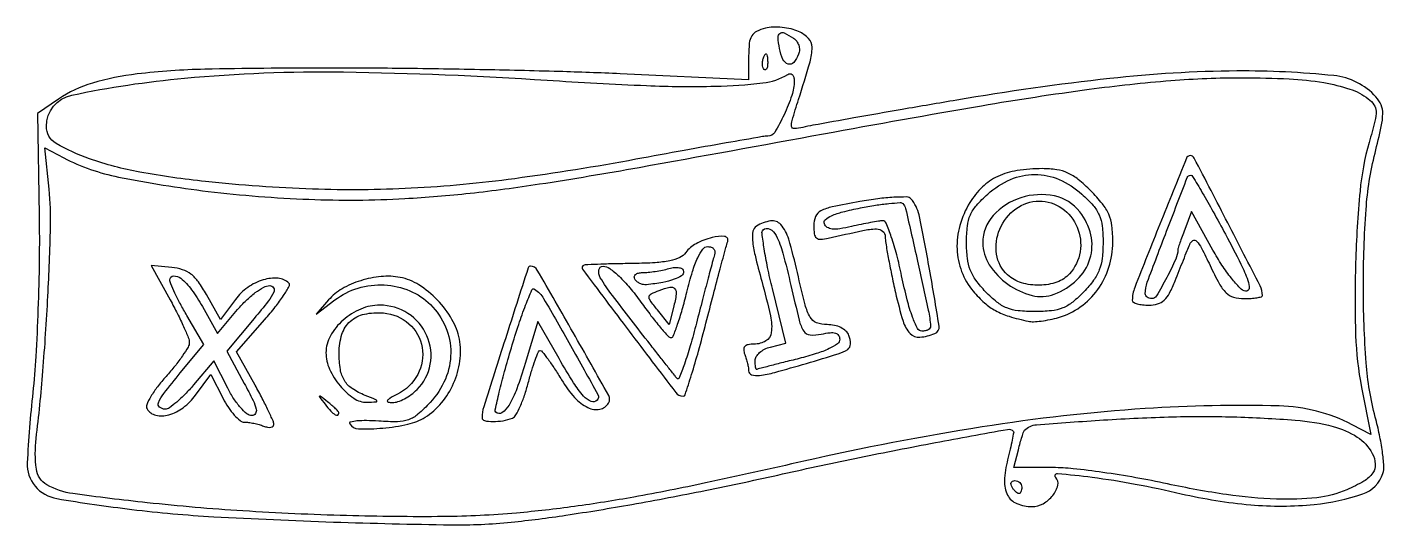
# Model space of a CAD drawing. Extents: x -61.8 to -20, y -27 to -11.7.
import ezdxf

# ---------------------------------------------------------------- set-up
doc = ezdxf.new("R2010")
doc.units = 0
doc.header["$MEASUREMENT"] = 0

msp = doc.modelspace()

# ---------------------------------------------------------------- linework, layer by layer
for points in [[(-46.861, -26.916, 0.011667), (-45.182, -26.702, 0.006548), (-43.152, -26.369, 0.006011), (-40.895, -25.94, 0.005058), (-38.515, -25.433, -0.004412), (-36.15, -24.925, -0.004647), (-33.817, -24.469, -0.000862), (-31.599, -24.06, -0.239441), (-31.421, -24.113, -0.253839), (-31.41, -24.148, -0.003027), (-31.456, -24.388, -0.008178), (-31.516, -24.669, -0.005145), (-31.595, -24.995, 0.048596), (-31.694, -25.639, 0.134468), (-31.598, -26.084, 0.176634), (-31.312, -26.345, 0.098102), (-30.843, -26.438, 0.131057), (-30.505, -26.348, 0.093239), (-30.204, -26.091, 0.111799), (-30.053, -25.782, 0.250107), (-30.118, -25.537, -0.686331), (-30.059, -25.417, -0.010578), (-28.997, -25.532, -0.013862), (-27.671, -25.742, -0.011038), (-26.254, -26.04, 0.035203), (-24.121, -26.381, 0.047272), (-22.164, -26.369, 0.056417), (-20.674, -26.046, 0.238739), (-20.053, -25.414, 0.094842), (-20.026, -25.185, 0.015952), (-20.071, -24.746, 0.016957), (-20.16, -24.226, 0.01434), (-20.288, -23.683, -0.046772), (-20.568, -22.014, -0.01798), (-20.655, -19.662, -0.018082), (-20.572, -17.294, -0.043157), (-20.296, -15.558, 0.0067), (-20.104, -14.739, 0.050069), (-20.057, -14.343, 0.105461), (-20.109, -14.078, 0.083238), (-20.267, -13.832, 0.185225), (-21.563, -13.175, 0.027546), (-24.542, -13.033, 0.025858), (-28.451, -13.265, 0.014538), (-33.161, -13.929, 0.000663), (-34.84, -14.217, 0.000953), (-36.326, -14.478, 0.000498), (-37.584, -14.703, 0.015224), (-37.897, -14.769, -0.046417), (-38.154, -14.806, -0.386732), (-38.238, -14.738, -0.109976), (-38.225, -14.555, -0.004295), (-38.025, -13.906, 0.005789), (-37.674, -12.756, 0.071133), (-37.609, -12.303, 0.19468), (-37.717, -12.035, 0.093942), (-38.024, -11.819, 0.04936), (-38.256, -11.739, 0.032705), (-38.533, -11.693, 0.032873), (-38.812, -11.684, 0.053534), (-39.046, -11.717, 0.054183), (-39.316, -11.817, 0.142802), (-39.467, -11.955, 0.110158), (-39.541, -12.178, 0.02554), (-39.561, -12.573), (-39.561, -13.301), (-43.511, -13.12, 0.00449), (-45.393, -13.05, 0.002106), (-47.828, -12.992, 0.002086), (-50.381, -12.953, 0.002929), (-52.661, -12.941, 0.005154), (-56.285, -12.98, 0.024074), (-58.367, -13.125, 0.042723), (-59.744, -13.408, 0.076419), (-60.786, -13.9), (-61.436, -14.338), (-61.383, -17.475, -0.00762), (-61.38, -18.845, -0.005527), (-61.418, -20.37, -0.005585), (-61.485, -21.818, -0.012142), (-61.577, -22.926, 0.013209), (-61.75, -25.092, 0.191362), (-61.509, -25.808, 0.177496), (-60.836, -26.191, 0.011059), (-58.53, -26.524, 0.016396), (-56.014, -26.747, 0.005516), (-52.334, -26.911, 0.004767), (-48.719, -26.998, 0.029379)], [(-38.61, -12.338, -0.025632), (-38.657, -11.999, -0.260569), (-38.6, -11.874, -0.279003), (-38.468, -11.862, -0.028434), (-38.182, -12.021, -0.095843), (-38.084, -12.113, -0.080028), (-38.021, -12.24, -0.07897), (-37.999, -12.382, -0.089203), (-38.025, -12.518, -0.084387), (-38.174, -12.77, -0.300088), (-38.346, -12.82, -0.218682), (-38.505, -12.677, -0.055614)], [(-39.097, -12.601, -0.054073), (-39.053, -12.517, -0.470617), (-39.017, -12.514, -0.168741), (-38.988, -12.572, -0.018894), (-38.977, -12.721, -0.028489), (-38.979, -12.861, -0.077125), (-39.001, -12.957, -0.208169), (-39.038, -12.993, -0.296942), (-39.082, -12.984, -0.126455), (-39.12, -12.919, -0.060344), (-39.136, -12.822, -0.05415), (-39.129, -12.71, -0.051402)], [(-58.061, -26.318, -0.007285), (-60.348, -26.038, -0.097629), (-61.144, -25.765, -0.231774), (-61.467, -25.281, -0.063521), (-61.474, -24.338, 0.009914), (-61.267, -22.273, 0.007143), (-61.115, -19.961, 0.006397), (-61.033, -17.847, 0.032468), (-61.079, -16.67), (-61.211, -15.402), (-60.627, -15.704, 0.069882), (-58.94, -16.296, 0.019798), (-56.185, -16.737, 0.020023), (-53.083, -16.982, 0.023538), (-50.135, -16.958, 0.013549), (-48.13, -16.793, 0.011017), (-45.992, -16.51, 0.006081), (-42.933, -15.999, 0.001099), (-37.261, -14.967, -0.003012), (-32.399, -14.101, -0.00924), (-29.092, -13.596, -0.013366), (-26.576, -13.327, -0.020068), (-24.369, -13.239, -0.01237), (-22.934, -13.276, -0.028975), (-21.868, -13.391, -0.039154), (-21.073, -13.589, -0.079597), (-20.504, -13.886, -0.083302), (-20.329, -14.069, -0.145895), (-20.265, -14.268, -0.066429), (-20.3, -14.572, -0.007625), (-20.479, -15.238, 0.046068), (-20.758, -16.73, 0.015606), (-20.894, -18.935, 0.01582), (-20.892, -21.168, 0.040234), (-20.709, -22.776), (-20.427, -24.214), (-21.003, -23.916, 0.113222), (-23.247, -23.339, 0.023224), (-27.365, -23.422, 0.022571), (-32.382, -23.985, 0.016738), (-37.861, -25.04, -0.003194), (-40.885, -25.709, -0.008144), (-43.088, -26.143, -0.010628), (-44.914, -26.433, -0.011554), (-46.701, -26.635, -0.020447), (-48.946, -26.745, -0.008958), (-51.925, -26.715, -0.008801), (-55.114, -26.57, -0.011054)], [(-56.261, -16.434, -0.018678), (-58.285, -16.144, -0.038348), (-59.833, -15.737, -0.050406), (-60.863, -15.26, -0.264999), (-61.161, -14.738, -0.354988), (-60.378, -13.775, -0.02855), (-56.91, -13.253, -0.026658), (-52.025, -13.063, -0.012833), (-45.761, -13.315, 0.005687), (-42.699, -13.481, 0.016771), (-40.592, -13.501, 0.021851), (-39.126, -13.402, 0.110981), (-38.358, -13.136, -0.146049), (-38.283, -13.116, -0.191571), (-38.219, -13.144, -0.134287), (-38.175, -13.22, -0.063387), (-38.161, -13.333, -0.080167), (-38.234, -13.785, -0.030397), (-38.472, -14.38, -0.02413), (-38.76, -14.921, -0.264085), (-38.967, -15.038, 0.042937), (-39.137, -15.053, 0.0005), (-40.253, -15.247, 0.001518), (-41.541, -15.477, 0.00099), (-43.027, -15.75, -0.012488), (-46.756, -16.347, -0.020533), (-49.937, -16.643, -0.021936), (-52.976, -16.666, -0.017255)], [(-26.443, -19.488, -0.000219), (-26.318, -19.174, -0.0002), (-26.189, -18.85, -0.0002), (-26.073, -18.56, -0.000649), (-25.996, -18.369, -0.168514), (-25.896, -18.253, -0.343668), (-25.784, -18.269, -0.074146), (-25.632, -18.481, -0.008202), (-25.37, -19.019, 0.015032), (-25.088, -19.577, 0.074834), (-24.877, -19.856, 0.121917), (-24.645, -19.992, 0.072274), (-24.327, -20.038, 0.016221), (-24.11, -20.031, 0.026489), (-23.927, -20.009, 0.024729), (-23.79, -19.979, 0.337253), (-23.761, -19.941, 0.118362), (-23.831, -19.646, 0.001175), (-24.826, -17.705, 0.000617), (-25.857, -15.712, 0.280091), (-25.979, -15.638, 0.305766), (-26.099, -15.719, 0.000746), (-26.915, -17.75, 0.001788), (-27.686, -19.695, 0.093699), (-27.761, -20.089, 0.274533), (-27.727, -20.147, 0.053773), (-27.611, -20.194, 0.043441), (-27.446, -20.227, 0.027639), (-27.251, -20.238, 0.072244), (-26.983, -20.199, 0.115464), (-26.784, -20.085, 0.08517), (-26.616, -19.867, 0.026225)], [(-30.027, -20.617, 0.086079), (-29.36, -20.294, 0.081262), (-28.826, -19.76, 0.079435), (-28.48, -19.072, 0.076933), (-28.361, -18.303, 0.029217), (-28.39, -17.797, 0.072254), (-28.486, -17.44, 0.069562), (-28.682, -17.116, 0.025567), (-29.041, -16.718, 0.025707), (-29.424, -16.372, 0.063506), (-29.746, -16.172, 0.070134), (-30.087, -16.071, 0.037225), (-30.528, -16.038, 0.037856), (-31.304, -16.097, 0.071748), (-31.902, -16.279, 0.081886), (-32.373, -16.601, 0.064742), (-32.76, -17.083, 0.068375), (-33.067, -17.787, 0.078657), (-33.152, -18.513, 0.082011), (-33.01, -19.206, 0.083358), (-32.652, -19.812, 0.034875), (-32.308, -20.167, 0.058269), (-31.969, -20.407, 0.051214), (-31.553, -20.581, 0.02103), (-30.961, -20.734, 0.064627), (-30.803, -20.747, 0.019278), (-30.563, -20.726, 0.018985), (-30.292, -20.681, 0.019467)], [(-32.273, -19.825, -0.032553), (-32.57, -19.472, -0.066157), (-32.744, -19.154, -0.063906), (-32.833, -18.795, -0.028583), (-32.861, -18.309, -0.027147), (-32.833, -17.804, -0.076485), (-32.742, -17.463, -0.078023), (-32.554, -17.17, -0.029062), (-32.208, -16.822, -0.079596), (-31.506, -16.372, -0.103239), (-30.761, -16.216, -0.103239), (-30.015, -16.372, -0.079596), (-29.314, -16.822, -0.029062), (-28.967, -17.17, -0.078023), (-28.779, -17.463, -0.076485), (-28.688, -17.804, -0.027147), (-28.661, -18.309, -0.028583), (-28.689, -18.795, -0.063906), (-28.777, -19.154, -0.066157), (-28.951, -19.472, -0.032553), (-29.248, -19.825, -0.031645), (-29.595, -20.144, -0.073925), (-29.899, -20.323, -0.070134), (-30.251, -20.411, -0.026266), (-30.761, -20.438, -0.026266), (-31.27, -20.411, -0.070134), (-31.623, -20.323, -0.073925), (-31.926, -20.144, -0.031645)], [(-27.363, -19.888, -0.09265), (-27.301, -19.536, -0.00218), (-26.706, -17.961, -0.000896), (-26.071, -16.311, -0.319194), (-25.966, -16.242, -0.254237), (-25.905, -16.278, -0.002047), (-25.608, -16.777, -0.006676), (-25.273, -17.364, -0.004165), (-24.896, -18.059, -0.005472), (-24.421, -18.975, -0.03154), (-24.207, -19.477, -0.102604), (-24.172, -19.726, -0.451381), (-24.276, -19.806, -0.154639), (-24.448, -19.712, -0.022548), (-24.713, -19.408, -0.023724), (-25.003, -19.008, -0.01833), (-25.28, -18.547), (-25.94, -17.356), (-26.15, -17.91, 0.00349), (-26.231, -18.127, 0.005044), (-26.299, -18.32, 0.00271), (-26.354, -18.484, 0.079755), (-26.361, -18.527, -0.107178), (-26.426, -18.826, -0.015282), (-26.704, -19.391, -0.010189), (-27.018, -19.955, -0.266514), (-27.163, -20.038, -0.074275), (-27.239, -20.027, -0.087441), (-27.303, -19.994, -0.099252), (-27.347, -19.945, -0.130002)], [(-33.836, -21.114, 0.347444), (-33.705, -20.881, 0.004597), (-33.998, -19.136, 0.007667), (-34.321, -17.461, 0.131447), (-34.571, -16.967, 0.212283), (-34.695, -16.91, 0.014351), (-35.095, -16.92, 0.01856), (-35.587, -16.964, 0.012617), (-36.142, -17.049, 0.007445), (-36.99, -17.213, 0.069098), (-37.34, -17.339, 0.170534), (-37.502, -17.513, 0.103512), (-37.561, -17.792, 0.035625), (-37.543, -18.047, 0.181859), (-37.475, -18.169, 0.194723), (-37.348, -18.212, 0.041586), (-37.111, -18.178, -0.003922), (-36.05, -17.942, -0.046377), (-35.632, -17.892, -0.185474), (-35.44, -17.96, -0.219135), (-35.361, -18.133, 0.040759), (-35.344, -18.332, 0.004798), (-35.268, -18.771, 0.00572), (-35.166, -19.293, 0.004656), (-35.045, -19.849, 0.016515), (-34.813, -20.732, 0.11879), (-34.593, -21.111, 0.225694), (-34.295, -21.224, 0.077771)], [(-34.855, -19.338, 0.011911), (-35.008, -18.687, 0.018958), (-35.173, -18.139, 0.013569), (-35.333, -17.711, 0.31138), (-35.436, -17.643, 0.034221), (-35.566, -17.655, 0.00575), (-35.812, -17.697, 0.00627), (-36.1, -17.753, 0.005531), (-36.399, -17.819, -0.018561), (-36.755, -17.888, -0.062989), (-36.992, -17.895, -0.112238), (-37.144, -17.844, -0.166445), (-37.233, -17.737, -0.311498), (-37.203, -17.61, -0.078314), (-37.014, -17.488, -0.042432), (-36.666, -17.368, -0.013205), (-36.126, -17.247, -0.009385), (-35.657, -17.164, -0.014087), (-35.245, -17.111, -0.008897), (-34.904, -17.083, -0.215805), (-34.817, -17.115, -0.141179), (-34.732, -17.269, -0.000812), (-34.367, -18.882, -0.002291), (-34.035, -20.39, -0.039888), (-33.969, -20.888, -0.178446), (-33.986, -20.945, -0.099098), (-34.042, -20.994, -0.076564), (-34.127, -21.027, -0.054101), (-34.23, -21.038, -0.280252), (-34.367, -20.955, -0.031326), (-34.521, -20.606, -0.026187), (-34.684, -20.079, -0.010247)], [(-30.161, -19.901, 0.100376), (-29.463, -19.461, 0.127592), (-29.064, -18.816, 0.131883), (-29.036, -18.076, 0.111048), (-29.375, -17.365, 0.176111), (-30.158, -16.879, 0.129697), (-31.186, -16.932, 0.132527), (-32.039, -17.481, 0.185805), (-32.361, -18.318, 0.145321), (-32.16, -18.995, 0.09271), (-31.588, -19.594, 0.093863), (-30.846, -19.94, 0.15422)], [(-31.595, -19.307, -0.173075), (-31.936, -18.672, -0.139177), (-31.837, -17.897, -0.134608), (-31.341, -17.272, -0.159367), (-30.627, -17.038, -0.152743), (-29.928, -17.257, -0.14303), (-29.456, -17.84, -0.140029), (-29.366, -18.595, -0.144827), (-29.692, -19.272, -0.125524), (-30.079, -19.529, -0.079541), (-30.616, -19.625, -0.078016), (-31.167, -19.549, -0.11105)], [(-37.786, -22.032, 0.00366), (-36.803, -21.734, 0.070746), (-36.515, -21.598, 0.252316), (-36.428, -21.434, 0.091408), (-36.477, -21.167, 0.115249), (-36.567, -21.035, 0.072774), (-36.721, -20.93, 0.063223), (-36.922, -20.861, 0.050613), (-37.149, -20.838, -0.09205), (-37.471, -20.778, -0.173172), (-37.669, -20.608, -0.067367), (-37.821, -20.231, -0.006035), (-38.061, -19.238, 0.015031), (-38.33, -18.204, 0.109695), (-38.575, -17.758, 0.255429), (-38.885, -17.646, 0.103899), (-39.319, -17.808, 0.204907), (-39.428, -17.966, 0.07319), (-39.442, -18.246, 0.035972), (-39.365, -18.703, 0.007179), (-39.157, -19.505, -0.011236), (-38.89, -20.571, -0.086386), (-38.864, -21.084, -0.23323), (-39.031, -21.339, -0.133888), (-39.394, -21.438, 0.046113), (-39.578, -21.455, 0.163335), (-39.68, -21.512, 0.203577), (-39.714, -21.61, 0.075625), (-39.682, -21.755, -0.016969), (-39.636, -21.889, -0.015089), (-39.596, -22.032, -0.015326), (-39.569, -22.162, -0.04425), (-39.561, -22.255, 0.327004), (-39.469, -22.379, 0.108307), (-39.229, -22.401, 0.035564), (-38.754, -22.307, 0.004923)], [(-39.361, -21.942, -0.140094), (-39.326, -21.82, -0.072998), (-39.223, -21.698, -0.063405), (-39.071, -21.595, -0.055904), (-38.891, -21.528), (-38.421, -21.41), (-38.831, -19.73, -0.008237), (-38.978, -19.077, -0.012629), (-39.082, -18.507, -0.007099), (-39.15, -18.031, -0.232147), (-39.114, -17.924, -0.332054), (-38.911, -17.895, -0.154189), (-38.715, -18.097, -0.049459), (-38.51, -18.637, -0.009912), (-38.261, -19.637, 0.004623), (-38.007, -20.704, 0.079208), (-37.867, -21.035, 0.235608), (-37.673, -21.153, 0.075705), (-37.326, -21.131, -0.025058), (-37.057, -21.085, -0.096988), (-36.889, -21.098, -0.183643), (-36.796, -21.167, -0.144383), (-36.761, -21.287, -0.24233), (-36.832, -21.426, -0.044162), (-37.089, -21.577, -0.034188), (-37.48, -21.731, -0.015425), (-38.011, -21.881, 0.000697), (-38.494, -22.002, 0.001093), (-38.908, -22.108, 0.000272), (-39.271, -22.202, 0.042045), (-39.311, -22.216, -0.445352), (-39.33, -22.207, -0.033876), (-39.346, -22.145, -0.029246), (-39.357, -22.054, -0.015922)], [(-40.873, -20.788, -0.000985), (-40.645, -19.907, -0.001386), (-40.437, -19.123, -0.000803), (-40.26, -18.462, -0.019174), (-40.202, -18.278, 0.485693), (-40.299, -18.125, 0.090921), (-40.684, -18.155, 0.056843), (-41.178, -18.348, 0.112306), (-41.495, -18.621, -0.127756), (-41.68, -18.771, -0.054806), (-41.985, -18.871, -0.03607), (-42.435, -18.932, -0.012204), (-43.095, -18.957, 0.001972), (-43.63, -18.966, 0.002779), (-44.107, -18.979, 0.00162), (-44.508, -18.994, 0.038298), (-44.621, -19.007, 0.552896), (-44.67, -19.133, 0.001287), (-43.24, -21.035, 0.001433), (-41.804, -22.925, 0.233644), (-41.576, -23.038, 0.325168), (-41.514, -22.993, 0.002604), (-41.318, -22.377, 0.007963), (-41.103, -21.651, 0.00488)], [(-42.594, -21.438, -0.001908), (-43.75, -19.942, -0.028181), (-44.124, -19.393, -0.178013), (-44.169, -19.155, -0.370468), (-44.035, -19.042, -0.156443), (-43.835, -19.109, -0.031793), (-43.546, -19.35, -0.028958), (-43.218, -19.701, -0.018483), (-42.876, -20.142, 0.008082), (-42.565, -20.562, 0.012246), (-42.279, -20.916, 0.006985), (-42.031, -21.201, 0.213114), (-41.947, -21.238, 0.310206), (-41.879, -21.191, 0.008282), (-41.745, -20.827, 0.014486), (-41.603, -20.375, 0.009057), (-41.461, -19.838, -0.012405), (-41.289, -19.206, -0.035157), (-41.128, -18.779, -0.052283), (-40.972, -18.516, -0.237135), (-40.818, -18.438, -0.087538), (-40.71, -18.457, -0.130772), (-40.632, -18.512, -0.144855), (-40.596, -18.593, -0.11725), (-40.607, -18.688, 0.019159), (-40.66, -18.86, 0.00104), (-40.808, -19.409, 0.001619), (-40.979, -20.063, 0.001181), (-41.166, -20.79, -0.007934), (-41.356, -21.49, -0.014475), (-41.536, -22.053, -0.010193), (-41.696, -22.479, -0.566945), (-41.765, -22.49, -0.007392), (-41.846, -22.39, -0.000576), (-42.061, -22.118, -0.000786), (-42.316, -21.794, -0.000601)], [(-54.164, -23.91, 0.100277), (-54.189, -23.799, 0.005836), (-54.334, -23.485, 0.008663), (-54.519, -23.113, 0.006255), (-54.738, -22.705), (-55.308, -21.671), (-54.442, -20.681, 0.012688), (-54.119, -20.292, 0.020611), (-53.867, -19.944, 0.015741), (-53.689, -19.657, 0.339165), (-53.701, -19.564, 0.178432), (-54.033, -19.411, 0.093381), (-54.492, -19.46, 0.080009), (-54.968, -19.692, 0.080538), (-55.346, -20.061), (-55.807, -20.684), (-56.239, -19.911, 0.027246), (-56.485, -19.522, 0.072079), (-56.712, -19.284, 0.087248), (-56.97, -19.147, 0.054771), (-57.305, -19.076), (-57.939, -19.014), (-57.353, -20.076, -0.008916), (-57.129, -20.501, -0.011498), (-56.939, -20.9, -0.009384), (-56.795, -21.237, -0.092794), (-56.764, -21.388, -0.137423), (-56.801, -21.528, -0.017009), (-56.972, -21.797, -0.019046), (-57.203, -22.108, -0.014692), (-57.477, -22.43, 0.020548), (-57.742, -22.749, 0.030281), (-57.946, -23.051, 0.030418), (-58.075, -23.305, 0.245614), (-58.065, -23.431, 0.201901), (-57.793, -23.625, 0.124771), (-57.394, -23.614, 0.093428), (-56.95, -23.393, 0.071457), (-56.569, -23.006), (-56.102, -22.375), (-55.727, -23.106, 0.028057), (-55.562, -23.387, 0.035856), (-55.38, -23.623, 0.038803), (-55.204, -23.791, 0.173222), (-55.072, -23.838, -0.033234), (-54.943, -23.847, -0.017078), (-54.782, -23.874, -0.016897), (-54.619, -23.913, -0.024413), (-54.477, -23.96, 0.045771), (-54.356, -23.994, 0.085707), (-54.255, -23.995, 0.138046), (-54.189, -23.965, 0.224848)], [(-46.826, -23.711, 0.168484), (-46.721, -23.618, 0.02321), (-46.586, -23.353, 0.024492), (-46.453, -23.012, 0.01849), (-46.339, -22.627, -0.010106), (-46.233, -22.248, -0.016045), (-46.126, -21.929, -0.010057), (-46.026, -21.674, -0.302524), (-45.972, -21.638, -0.231299), (-45.907, -21.67, -0.007704), (-45.732, -21.903, -0.013205), (-45.531, -22.193, -0.008645), (-45.314, -22.538, 0.046014), (-44.917, -23.077, 0.096379), (-44.504, -23.392, 0.163699), (-44.143, -23.441, 0.209839), (-43.87, -23.252, 0.272531), (-43.865, -23.018, 0.001663), (-44.957, -21.083, 0.001678), (-46.061, -19.157, 0.267824), (-46.268, -19.038, 0.325783), (-46.344, -19.094, 0.000311), (-47.044, -21.276, 0.000946), (-47.709, -23.366, 0.076651), (-47.761, -23.703, 0.356581), (-47.688, -23.792, 0.047983), (-47.429, -23.819, 0.045038), (-47.113, -23.793, 0.054153)], [(-43.061, -19.438, -0.170735), (-43.077, -19.362, -0.187869), (-43.042, -19.296, -0.119299), (-42.952, -19.251, -0.055717), (-42.823, -19.235, 0.024148), (-42.652, -19.226, 0.011661), (-42.435, -19.198, 0.011534), (-42.209, -19.159, 0.016236), (-42.011, -19.112, -0.039379), (-41.834, -19.079, -0.074959), (-41.689, -19.086, -0.118187), (-41.596, -19.129, -0.230286), (-41.561, -19.201, -0.247292), (-41.629, -19.331, -0.06392), (-41.848, -19.443, -0.041838), (-42.199, -19.537, -0.016162), (-42.699, -19.611, -0.079385), (-42.799, -19.606, -0.060691), (-42.904, -19.571, -0.060974), (-42.996, -19.513, -0.082218)], [(-55.583, -22.795), (-56.013, -21.952), (-56.637, -22.695, -0.018265), (-56.894, -22.98, -0.023665), (-57.151, -23.22, -0.022462), (-57.378, -23.396, -0.154947), (-57.511, -23.438, -0.178134), (-57.679, -23.376, -0.327546), (-57.711, -23.241, -0.065496), (-57.546, -22.958, -0.006088), (-57.04, -22.325), (-56.319, -21.445), (-56.84, -20.556, -0.009423), (-57.039, -20.2, -0.01226), (-57.208, -19.867, -0.00996), (-57.335, -19.584, -0.101225), (-57.361, -19.459, -0.397515), (-57.248, -19.339, -0.188692), (-57.028, -19.411, -0.062128), (-56.695, -19.763, -0.030489), (-56.36, -20.283), (-55.895, -21.109), (-55.278, -20.373, -0.026959), (-55.015, -20.092, -0.030958), (-54.734, -19.854, -0.032464), (-54.475, -19.686, -0.128449), (-54.292, -19.638, -0.25883), (-54.174, -19.704, -0.255012), (-54.166, -19.84, -0.056551), (-54.336, -20.115, -0.007501), (-54.769, -20.648), (-55.614, -21.657), (-55.075, -22.648, -0.008695), (-54.804, -23.168, -0.058779), (-54.705, -23.44, -0.207553), (-54.73, -23.577, -0.250292), (-54.844, -23.638, -0.177195), (-54.991, -23.585, -0.037498), (-55.188, -23.39, -0.034923), (-55.395, -23.118, -0.027005)], [(-49.512, -23.687, 0.081521), (-49.006, -23.246, 0.069344), (-48.634, -22.642, 0.069239), (-48.441, -21.958, 0.080779), (-48.458, -21.285, 0.086698), (-48.686, -20.675, 0.058474), (-49.135, -20.082, 0.059069), (-49.702, -19.616, 0.095516), (-50.281, -19.385, 0.070692), (-50.862, -19.358, 0.053081), (-51.491, -19.485, 0.054082), (-52.065, -19.736, 0.084081), (-52.481, -20.079), (-52.861, -20.518), (-52.284, -20.078, -0.089985), (-51.573, -19.715, -0.085638), (-50.766, -19.616, -0.087071), (-49.985, -19.794, -0.097511), (-49.345, -20.223, -0.096248), (-48.883, -20.909, -0.101889), (-48.723, -21.704, -0.099542), (-48.889, -22.513, -0.087707), (-49.359, -23.236, -0.02664), (-49.731, -23.595, -0.091825), (-50.019, -23.763, -0.084229), (-50.362, -23.825, -0.020257), (-50.94, -23.808, 0.013681), (-51.311, -23.792, 0.026533), (-51.607, -23.803, 0.032725), (-51.807, -23.834, 0.515726), (-51.83, -23.888, 0.253058), (-51.558, -24.044, 0.027726), (-50.813, -24.021, 0.033143), (-50.038, -23.901, 0.084204)], [(-46.859, -21.55, -0.008079), (-46.633, -20.829, -0.013896), (-46.419, -20.237, -0.007848), (-46.227, -19.77, -0.457996), (-46.149, -19.746, -0.122965), (-45.868, -20.033, -0.003806), (-45.041, -21.477, -0.002031), (-44.198, -22.99, -0.33413), (-44.223, -23.167, -0.309649), (-44.405, -23.201, -0.104425), (-44.637, -23.035, -0.044579), (-44.946, -22.627, -0.010172), (-45.392, -21.884), (-46.048, -20.738), (-46.434, -22.038, -0.01596), (-46.69, -22.811, -0.047658), (-46.931, -23.312, -0.101718), (-47.147, -23.547, -0.367328), (-47.334, -23.531, -0.257824), (-47.356, -23.455, -0.002853), (-47.23, -22.914, -0.007961), (-47.068, -22.283, -0.004994)], [(-42.315, -19.784, -0.034942), (-41.981, -19.685, -0.279481), (-41.835, -19.734, -0.21701), (-41.788, -19.901, -0.022548), (-41.872, -20.311), (-42.002, -20.831), (-42.365, -20.385, -0.01145), (-42.589, -20.095, -0.181687), (-42.622, -19.978, -0.263868), (-42.563, -19.891, -0.024506)], [(-49.761, -22.838, 0.152656), (-49.353, -22.059, 0.149587), (-49.457, -21.179, 0.146277), (-50.039, -20.494, 0.144829), (-50.905, -20.238, 0.100819), (-51.49, -20.357, 0.080671), (-52.036, -20.702, 0.084179), (-52.426, -21.184, 0.128442), (-52.561, -21.702, 0.107786), (-52.452, -22.203, 0.065926), (-52.129, -22.717, 0.068524), (-51.704, -23.105, 0.159692), (-51.296, -23.225, 0.005082), (-51.017, -23.215, 0.481431), (-50.996, -23.186, 0.230644), (-51.031, -23.147, 0.00275), (-51.355, -23.016, -0.05113), (-51.753, -22.807, -0.109968), (-51.992, -22.56, -0.099436), (-52.117, -22.217, -0.03686), (-52.158, -21.702, -0.079037), (-52.07, -21.136, -0.133018), (-51.811, -20.735, -0.13033), (-51.38, -20.515, -0.074348), (-50.792, -20.478, -0.16094), (-50.009, -20.812, -0.171413), (-49.604, -21.538, -0.167096), (-49.74, -22.372, -0.153562), (-50.364, -22.981, 0.010551), (-50.6, -23.107, 0.135042), (-50.671, -23.177, 0.51287), (-50.651, -23.221, 0.047555), (-50.511, -23.235, 0.086757), (-50.348, -23.208, 0.037306), (-50.146, -23.12, 0.03547), (-49.94, -22.991, 0.039191)], [(-52.161, -23.563, 0.184603), (-52.177, -23.52, 0.013803), (-52.264, -23.429, 0.017649), (-52.377, -23.323, 0.012436), (-52.511, -23.213, 0.001576), (-52.737, -23.037, 0.377591), (-52.761, -23.038, 0.377591), (-52.762, -23.062, 0.001576), (-52.586, -23.288, 0.017685), (-52.408, -23.5, 0.065617), (-52.276, -23.612, 0.241985), (-52.199, -23.62, 0.307699)], [(-26.68, -25.738, 0.009422), (-27.654, -25.547, 0.008518), (-28.668, -25.385, 0.008565), (-29.58, -25.271, 0.026734), (-30.198, -25.238), (-31.404, -25.238), (-31.266, -24.689, -0.006434), (-31.209, -24.474, -0.009067), (-31.153, -24.285, -0.005852), (-31.101, -24.128, -0.11401), (-31.074, -24.085, -0.178777), (-30.711, -23.918, -0.003529), (-28.643, -23.771, -0.009165), (-26.515, -23.675, -0.013902), (-24.663, -23.676, -0.0116), (-22.749, -23.776, -0.045482), (-21.583, -23.971, -0.079568), (-20.845, -24.297, -0.12692), (-20.381, -24.801, -0.106085), (-20.287, -25.127, -0.171817), (-20.364, -25.402, -0.108355), (-20.638, -25.654, -0.029463), (-21.167, -25.922, -0.076185), (-22.085, -26.163, -0.034609), (-23.328, -26.208, -0.02844), (-24.861, -26.069, -0.016482)], [(-31.461, -25.838, -0.082592), (-31.492, -25.762, -0.161196), (-31.486, -25.697, -0.182303), (-31.444, -25.654, -0.108972), (-31.373, -25.638, -0.093332), (-31.292, -25.653, -0.09642), (-31.223, -25.697, -0.099167), (-31.177, -25.762, -0.105053), (-31.161, -25.838, -0.042167), (-31.167, -25.915, -0.061769), (-31.187, -25.979, -0.081139), (-31.215, -26.023, -0.210953), (-31.249, -26.038, -0.151918), (-31.291, -26.025, -0.038439), (-31.348, -25.979, -0.035638), (-31.407, -25.915, -0.029505)]]:
    msp.add_lwpolyline(points, format="xyb", close=True)

doc.saveas('drawing.dxf')
